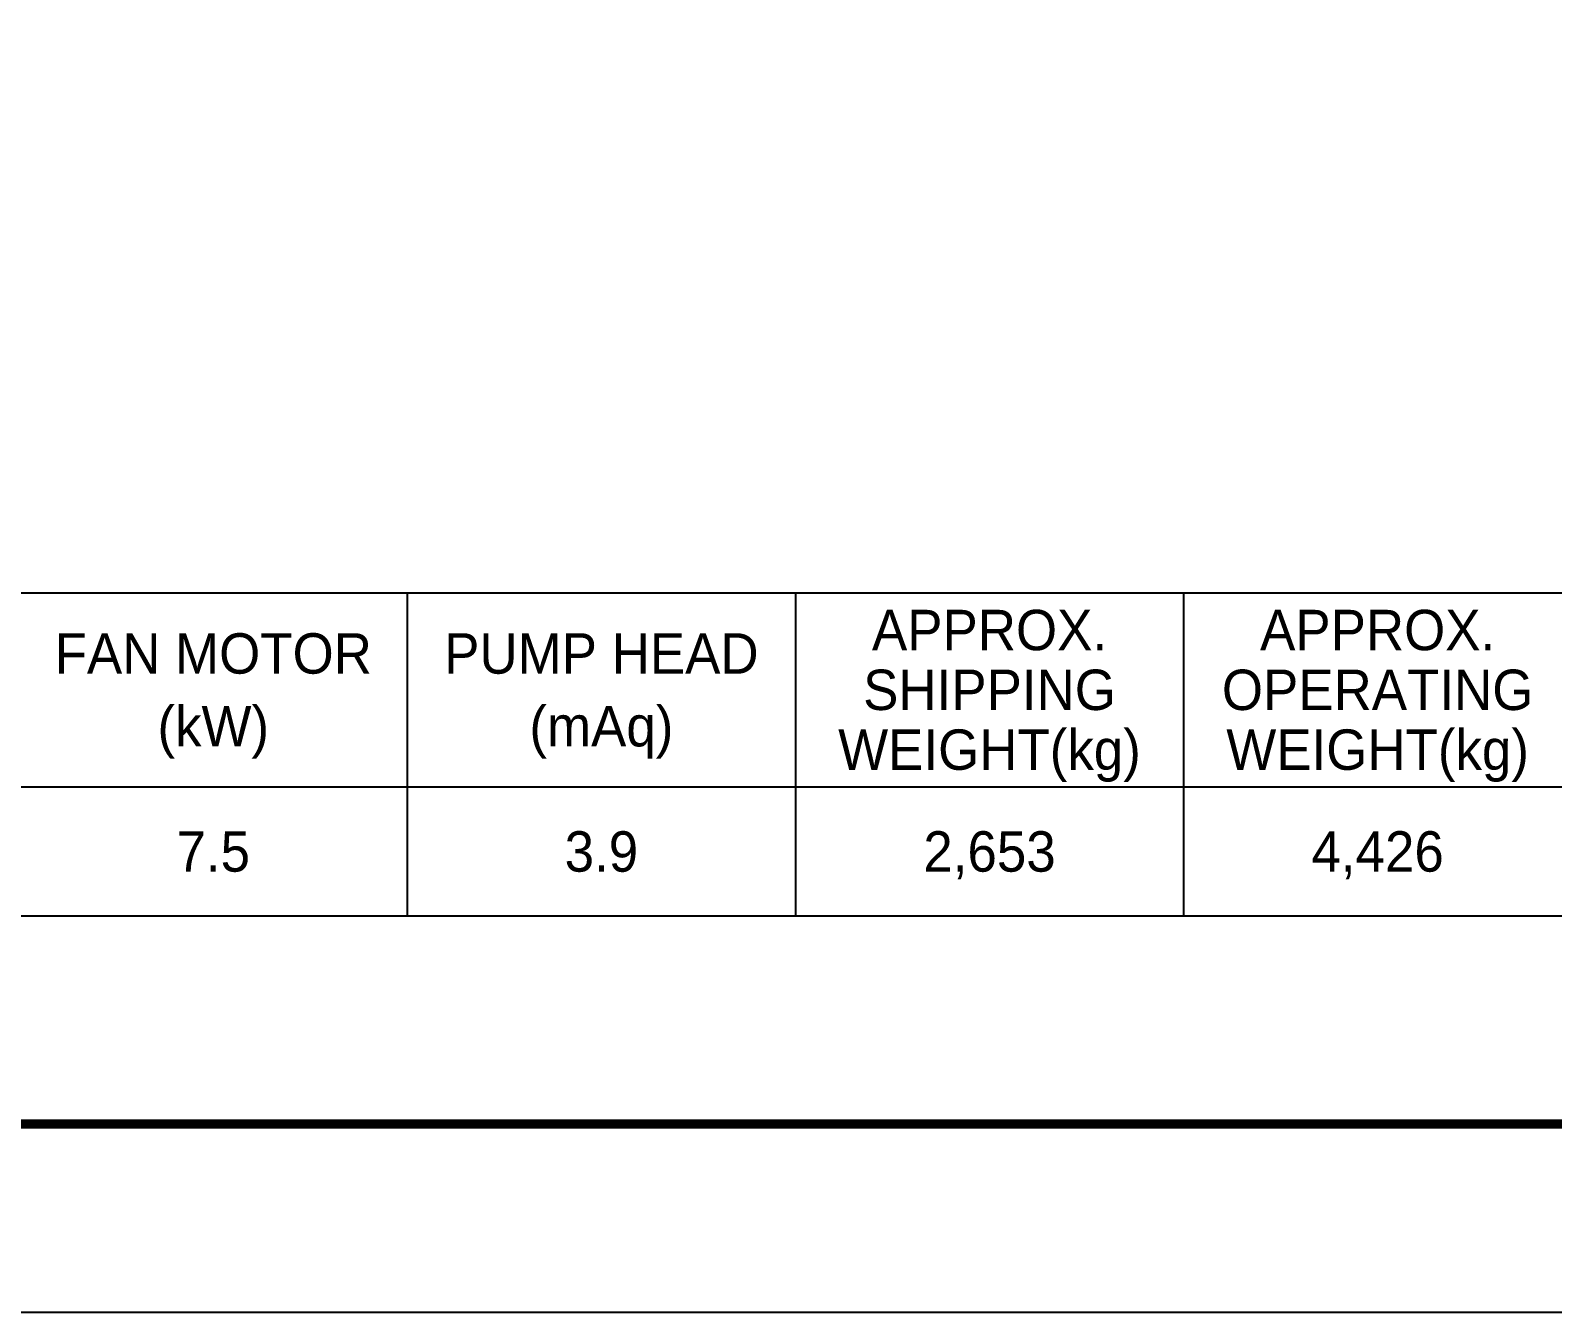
# Model space of a CAD drawing. Header units: millimetres. Extents: x 153194 to 191610, y 20795 to 41590.
# Drawn here: x 166865 to 172512, y 20795 to 25554 of the extents above; entities that cross this region are included whole.
import ezdxf
from ezdxf.enums import TextEntityAlignment as Align

# ---------------------------------------------------------------- set-up
doc = ezdxf.new("R2010")
doc.units = ezdxf.units.MM
doc.header["$LTSCALE"] = 30
doc.header["$MEASUREMENT"] = 0
doc.layers.get('DEFPOINTS').update_dxf_attribs({"color": 143, "linetype": 'CONTINUOUS'})
for name, color, linetype in [('냉각탑_box', 1, 'CONTINUOUS'), ('냉각탑_form', 1, 'CONTINUOUS'), ('냉각탑_text', 3, 'CONTINUOUS')]:
    doc.layers.add(name, color=color, linetype=linetype)
doc.styles.add('돋움', font='')
doc.styles.get('돋움').set_extended_font_data('Dotum')

# ---------------------------------------------------------------- blocks, each defined once
blk = doc.blocks.new('냉각탑form')
at = {"layer": 'DEFPOINTS'}
blk.add_lwpolyline([(0, 297.073), (420.103, 297.073), (420.103, 0), (0, 0)], close=True, dxfattribs=at)
at = {"layer": '냉각탑_form', "const_width": 0.5}
blk.add_lwpolyline([(10.002, 287.07), (10.002, 10.002), (410.1, 10.002), (410.1, 287.07)], close=True, dxfattribs=at)

msp = doc.modelspace()

# ---------------------------------------------------------------- linework, layer by layer
at = {"layer": '냉각탑_box'}
for p, q in [((168263.2, 23466.6), (168263.2, 22266.6)), ((169703.2, 23466.6), (169703.2, 22266.6)), ((171143.2, 23466.6), (171143.2, 22266.6)), ((164303.2, 22746.6), (177203.2, 22746.6))]:
    msp.add_line(p, q, dxfattribs=at)
msp.add_lwpolyline([(164303.2, 23466.6), (177203.2, 23466.6), (177203.2, 22266.6), (164303.2, 22266.6)], close=True, dxfattribs=at)

# ---------------------------------------------------------------- block references
at = {"layer": '냉각탑_form', "xscale": 70, "yscale": 70, "zscale": 70}
msp.add_blockref('냉각탑form', (162203.1, 20795.1), dxfattribs=at)

# ---------------------------------------------------------------- texts
at = {"layer": '냉각탑_text', "style": '돋움'}
for s, p in [('APPROX.', (170423.2, 23328.6)), ('APPROX.', (171863.2, 23328.6)), ('FAN MOTOR', (167543.2, 23241.6)), ('PUMP HEAD', (168983.2, 23241.6)), ('SHIPPING', (170423.2, 23106.6)), ('OPERATING', (171863.2, 23106.6)), ('(kW)', (167543.2, 22971.6)), ('(mAq)', (168983.2, 22971.6)), ('WEIGHT(kg)', (170423.2, 22884.6)), ('WEIGHT(kg)', (171863.2, 22884.6)), ('7.5', (167543.2, 22506.6)), ('3.9', (168983.2, 22506.6)), ('2,653', (170423.2, 22506.6)), ('4,426', (171863.2, 22506.6))]:
    msp.add_text(s, height=150, dxfattribs=at).set_placement(p, align=Align.MIDDLE_CENTER)

doc.saveas('drawing.dxf')
